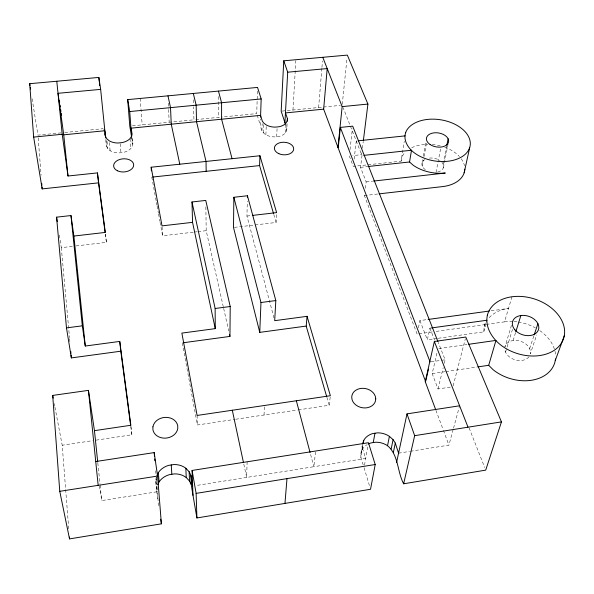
<?xml version="1.0" encoding="UTF-8"?>
<svg xmlns="http://www.w3.org/2000/svg" width="594" height="594" viewBox="0 0 594 594"><rect width="100%" height="100%" fill="white"/><g stroke="black" fill="none" stroke-linecap="round" stroke-linejoin="round"><path stroke-width="0.45" stroke-dasharray="2.97 2.23" d="M273.983 317.99L246.948 216.053L247.304 201.299M257.425 91.031L256.742 113.58L221.25 117.107M247.134 461.776L246.644 477.442L196.31 485.498M287.095 123.871L286.731 130.435L285.543 132.752A12.786 8.168 2.8 0 1 278.571 136.538L274.777 136.924A12.786 8.168 2.8 0 1 265.897 134.756C260.35 131.727 259.905 124.517 260.491 118.926M261.939 130.836L262.184 123.715M263.35 132.818L263.706 123.025M265.897 134.756L266.246 125.854M276.685 136.754L277.071 128.742M264.018 415.013L264.493 405.472M286.731 130.435L286.843 128.311L285.744 125.089M234.415 227.368L276.113 222.475L276.574 213.521M285.543 132.752L286.093 122.973M292.953 110.031L295.834 60.647M438.275 338.261L483.791 331.846L484.147 326.878L485.632 321.51M318.622 107.536L321.874 68.303M321.948 67.389L322.483 61.004M342.27 104.321L346.955 58.747M315.548 451.871L313.855 466.706L246.644 477.442L243.585 463.105M350.014 149.651L352.383 128.861M354.128 159.14L356.281 141.001M298.418 409.867L329.195 405.257L330.368 395.73M361.843 152.807L361.612 154.64L352.814 155.591M362.414 148.203L363.216 141.773M365.332 188.261L366.171 181.89L360.528 167.337L362.006 155.554L343.184 107.789M417.114 334.058L364.367 195.537L364.612 193.718M157.447 492.649L158.123 500.95L156.474 490.213L157.009 486.196M156.474 490.213L155.71 480.94L156.259 476.908L156.668 481.972M349.294 155.977L353.267 166.394L401.076 161.174L404.269 141.298M401.076 161.174L401.67 157.633A32.269 20.879 9.6 0 1 404.655 152.836M360.907 457.603L360.833 453.823L362.407 444.483L362.488 448.277L360.907 457.603L363.268 465.191M360.833 453.823L363.031 444.624M364.508 465.191L368.302 443.592M422.141 162.593L423.114 157.18M423.277 156.274L425.868 141.832M422.341 166.313L423.485 159.994M424.138 156.385L426.744 141.936M436.033 172.357L440.934 147.074M443.102 164.026L446.681 145.99M443.384 167.746L448.069 144.297M105.858 140.659L106.645 146.577L107.789 148.649L110.113 150.668A13.268 8.509 -3.5 0 0 118.963 152.918L122.965 152.51A13.268 8.509 -3.5 0 0 130.806 148.552L132.417 146.139L132.87 143.919L132.455 138.521M418.421 327.769L419.906 320.582L428.133 319.453M437.37 338.387L427.353 339.798L429.908 328.155L431.719 327.903M450.289 387.132L438.03 388.966L432.18 373.604L437.147 352.235M438.03 388.966L443.191 367.738M444.267 363.32L445.129 359.778L438.313 342.538M453.14 385.855L465.332 338.81M410.461 451.277L448.908 445.121L453.289 429.031M453.534 428.133L459.37 406.682M483.791 331.846L485.773 324.695M486.33 324.398L504.544 321.859L511.961 296.77M511.464 325.401L504.922 346.933A13.194 9.675 18.4 0 1 519.705 340.986A13.194 9.675 18.4 0 1 530.353 353.831L536.664 334.942M505.524 352.123L512.644 328.898M513.097 340.525L515.503 332.766M529.64 348.633L533.909 335.736M99.495 486.063L101.723 500.601L157.373 491.728L156.861 485.357M398.567 453.185L409.548 451.425M68.733 528.801L62.199 445.218L92.449 440.689M96.117 440.139L131.868 434.793L130.858 425.267M182.276 342.872L197.386 424.985L234.808 419.386M235.721 419.245L297.512 410.001M432.18 373.604L444.936 371.733M445.849 371.599L476.841 367.047M430.984 361.828L440.711 360.417M441.594 360.291L445.129 359.778M438.884 348.544L466.973 344.542M418.941 333.806L432.595 331.898M436.241 331.393L485.417 324.524M491.156 310.796L508.516 308.412A39.382 28.549 18 0 0 488.758 318.146M59.363 235.098L61.308 247.661L72.357 246.362M76.039 245.931L106.415 242.367L105.517 234.229M160.083 222.26L162.578 235.796L193.473 232.172M194.387 232.068L197.111 231.749M198.017 231.645L206.2 230.687L223.448 307.492M246.948 216.053L251.448 215.533M364.367 195.537L379.083 193.859M366.171 181.89L372.609 181.17M360.528 167.337L366.884 166.647M61.152 132.863L37.964 135.157L31.876 97.23M64.746 132.507L103.148 128.69M195.768 119.632L220.337 117.196M282.083 111.085L340.369 105.405M132.44 125.809L193.941 119.81L193.644 107.106M429.908 328.155L434.615 340.124M469.141 428.007L484.697 467.545M419.906 320.582L427.353 339.798M435.944 410.357L443.072 429.477M443.399 430.346L448.908 445.121M362.488 448.277L365.689 458.442L313.855 466.706L310.306 453.341M257.247 115.236L260.283 125.156M364.063 467.723L369.758 486.686M273.789 214.479L276.113 222.475M326.871 397.252L329.195 405.257M223.656 308.397L228.727 330.992M54.247 403.564L54.767 406.281M54.945 407.187L62.199 445.218M151.789 177.146L155.442 196.993M155.606 197.899L156.267 201.507M156.437 202.413L156.935 205.116M157.098 206.021L158.427 213.239M158.591 214.144L159.92 221.362M131.801 138.053L132.87 143.919M155.71 480.94L157.373 491.728M158.383 502.776L158.91 506.437M105.324 234.133L106.415 242.367M130.777 426.522L131.868 434.793M97.81 462.867L100.007 484.036M100.104 484.956L101.723 500.601M105.91 139.367L106.645 146.577M107.061 141.439L107.789 148.649M109.311 142.553L110.113 150.668M61.308 247.661L69.52 337.696M69.602 338.617L70.025 343.206M120.174 143.726L120.968 152.74M155.673 470.797L155.895 473.529M156.192 477.168L156.786 484.444M130.012 138.647L130.806 148.552M131.645 136.241L132.417 146.139M38.179 137.89L41.097 175.237M140.214 98.456L142.166 124.866M162.065 226.767L162.578 235.796M168.302 103.156L168.555 108.605M168.592 109.519L169.171 122.238M197.119 415.451L197.386 424.985M193.473 99.851L193.622 106.2M205.858 206.853L206.2 230.687M218.473 96.562L218.518 117.374M441.884 162.221A10.967 7.098 9.6 0 1 436.932 172.223M425.349 169.75A10.967 7.098 9.6 0 1 424.762 159.586M429.492 158.078A10.967 7.098 9.6 0 1 440.057 160.625M504.544 321.859A38.825 28.475 18.4 0 1 513.082 321.502M513.951 321.554A38.825 28.475 18.4 0 1 517.463 321.918M518.347 322.052A38.825 28.475 18.4 0 1 535.276 327.821M539.812 330.628A38.825 28.475 18.4 0 1 554.781 350.393M554.996 351.254A38.825 28.475 18.4 0 1 555.598 355.539M484.147 326.878A39.382 28.549 18 0 1 486.709 320.916M528.905 356.89A13.194 9.675 18.4 0 1 514.968 359.771A13.194 9.675 18.4 0 1 504.781 349.495M362.162 449.732A17.129 14.323 14.7 0 1 367.077 444.654M411.716 147.72A32.269 20.879 9.6 0 1 427.754 144.342M432.284 144.52A32.269 20.879 9.6 0 1 441.297 146.146M444.772 147.26A32.269 20.879 9.6 0 1 459.459 156.564M461.248 158.754A32.269 20.879 9.6 0 1 464.478 165.763"/><path stroke-width="0.89" d="M183.197 342.753L229.945 336.412L230.22 306.519L205.762 200.43L191.996 201.975L192.545 222.342L215.266 328.631L181.868 333.1L197.119 415.451L330.368 395.73L307.068 316.335L274.695 320.671L275.816 300.571L247.438 195.76L233.858 197.282L233.509 227.472L259.756 332.373L306.2 326.076L307.068 316.335M247.394 197.609L247.438 195.76M260.551 117.152L261.167 98.938L257.536 87.422L127.688 99.621L129.789 126.069L131.653 137.199L129.722 111.553L127.688 99.621M273.53 213.588L259.585 165.585L259.927 155.747L151.166 167.226L151.388 170.834M259.756 332.373L260.966 302.509L233.858 197.282M363.335 140.852L367.916 104.069L347.327 55.101L283.761 60.811L281.177 111.175L285.469 124.287M435.625 409.489L425.252 381.675L425.631 381.623L323.656 109.155L285.462 112.919L287.399 118.54L287.288 120.664L286.093 122.973A12.897 8.153 2.8 0 1 279.069 126.745L275.237 127.131A12.897 8.153 2.8 0 1 266.275 124.963L263.706 123.025L262.281 121.042L260.61 115.37L131.022 128.163L132.106 134.029L131.645 136.241L130.012 138.647A13.387 8.494 -3.4 0 1 122.104 142.597L118.065 143.006A13.387 8.494 -3.4 0 1 109.133 140.748L106.786 138.729L105.635 136.665L104.848 130.747L63.729 134.823L58.012 93.303L100.653 89.375L105.584 137.957M284.92 122.676L287.696 72.193L283.761 60.811M287.244 121.206L287.399 118.54M284.972 503.296L286.991 478.623L375.208 464.523L368.458 442.716L192.085 470.441L192.983 495.322L196.918 517.961L370.537 489.27L375.208 464.523M323.656 109.155L327.197 68.577L287.696 72.193M337.956 147.505L342.159 106.616L322.78 57.358M338.261 147.475L340.332 127.413L352.695 126.151L437.971 341.676M373.529 181.066L445.307 173.025A32.663 20.842 9.4 0 1 413.134 165.191L409.541 161.976L411.516 150.237L363.84 155.361M363.172 443.777L363.751 440.377A17.315 14.382 14.4 0 1 372.505 433.62L377.428 432.848A17.315 14.382 14.4 0 1 389.404 436.36L393.087 439.657L395.3 443.094L398.567 453.185M368.503 443.889A17.129 14.323 14.7 0 1 370.827 442.998L373.255 442.567L374.955 433.189M446.866 145.092L448.114 138.781M425.252 381.675L434.363 341.476L465.785 337.036L501.447 421.889L485.714 470.129L403.638 483.798C397.208 471.822 398.596 454.878 387.533 445.715L389.404 436.36M391.171 448.997L393.087 439.657M393.362 452.428L395.3 443.094M396.577 462.474L406.994 413.877L459.615 405.784M464.159 172.787L469.698 147.557M425.831 380.724L428.474 369.104M403.638 483.798L414.657 435.669L406.994 413.877M555.501 358.939A38.825 28.475 18.4 0 1 532.231 380.145A38.825 28.475 18.4 0 1 493.161 369.765L488.691 365.303L495.968 340.407L468.785 344.282M515.778 331.905L520.864 315.525M362.674 443.659L363.751 440.377M534.199 334.875L537.897 323.693M555.256 360.588L564.285 335.759M157.7 484.756L159.073 481.86A17.746 15.333 -9.4 0 1 169.223 474.703L174.443 473.878A17.746 15.333 -9.4 0 1 186.249 477.561L189.523 481.036L191.253 484.659L192.983 495.322M156.95 475.452L158.346 472.542A17.946 15.414 -8.9 0 1 168.622 465.362L173.901 464.538A17.946 15.414 -8.9 0 1 185.84 468.235L189.144 471.733L190.904 475.378L192.649 486.085M97.713 461.946L94.461 430.657L88.439 390.369L52.695 395.418L59.764 491.327L69.52 538.899L161.39 523.834L157.596 476.069L154.195 452.598L95.731 461.538M196.918 517.961L196.124 493.384L286.991 478.623M414.657 435.669L501.447 421.889M59.764 491.327L157.596 476.069M94.461 430.657L130.858 425.267L119.75 341.416L85.269 346.035L82.321 325.824L70.983 215.548L56.579 217.166L66.476 327.888L71.362 357.907L120.812 351.203L119.75 341.416M477.754 366.914L488.691 365.303M431.719 327.903L487.013 320.233M373.255 442.567L375.705 442.233A17.129 14.323 14.7 0 1 387.533 445.715M428.133 319.453L489.33 311.048M66.476 327.888L82.321 325.824M215.266 328.631L215.139 308.486L230.22 306.519M260.966 302.509L275.816 300.571M70.983 215.548L73.879 236.056L105.309 232.417L97.431 172.906L68.006 176.01L62.207 134.274L56.779 81.252L29.7 83.687L33.65 137.088L42.167 188.899L98.545 182.855L105.086 232.299M192.545 222.342L162.021 225.869L151.166 167.226M252.346 215.429L276.618 212.622L259.927 155.747M379.083 193.859L442.56 186.598A32.269 20.879 9.6 0 0 464.775 169.179M367.79 166.543L409.541 161.976M152.71 177.042L259.585 165.585M358.123 140.8L405.138 135.877M33.65 137.088L62.207 134.274M342.159 106.616L367.916 104.069M261.167 98.938L129.722 111.553M56.779 81.252L98.849 77.42L100.653 89.375M434.363 341.476L467.998 427.16M340.332 127.413L430.101 361.954M306.2 326.076L326.611 396.361M218.466 91.134L221.592 102.747L221.592 119.238L232.068 158.687M296.347 400.764L310.068 452.45M193.325 93.496L196.161 105.183L196.517 121.711L206.036 161.427L206.17 171.31M229.536 334.6L229.945 336.412M191.996 201.975L215.139 308.486M167.976 95.886L170.53 107.648L171.25 124.205L179.789 164.204M232.306 410.239L243.392 462.206M52.695 395.418L53.215 398.129M192.085 470.441L196.124 493.384M29.7 83.687L29.99 85.491M30.279 87.296L30.569 89.107M56.579 217.166L57.276 221.651M104.195 129.462L104.447 131.185M104.834 133.769L105.086 135.491M160.736 519.253L161.39 523.834M59.422 100.505L59.675 102.339M60.053 105.093L60.306 106.927M60.685 109.675L60.93 111.509M61.182 113.343L61.434 115.177M120.812 351.203L130.65 425.608M97.431 172.906L98.545 182.855M63.729 134.823L68.006 176.01M73.879 236.056L85.269 346.035M88.439 390.369L98.166 485.298M98.849 77.42L99.317 81.987M99.502 83.821L99.688 85.647M70.775 351.477L70.946 353.311M71.109 355.153L71.362 357.907M154.195 452.598L154.492 456.237M154.715 458.969L154.863 460.788M158.346 472.542L159.073 481.86M41.743 183.435L41.884 185.261M42.026 187.08L42.167 188.899M69.379 537.065L69.52 538.899M171.25 464.902L171.829 474.242M185.84 468.235L186.249 477.561M189.144 471.733L189.523 481.036M190.904 475.378L191.253 484.659M152.925 426.819L152.896 429.529A12.556 10.365 -7.4 0 0 165.318 438.149A12.556 10.365 -7.4 0 0 177.755 428.526L177.732 425.824A12.556 10.365 -7.4 0 0 165.34 417.367A12.556 10.365 -7.4 0 0 152.925 426.811M487.355 315.243C484.86 326.871 491.817 337.875 500.586 344.899A39.865 28.609 17.7 0 0 559.34 345.871A39.865 28.609 17.7 0 0 539.196 300.727A39.865 28.609 17.7 0 0 487.355 315.243M405.732 132.343C402.821 140.696 408.553 148.804 415.154 153.445A33.004 20.805 9.3 0 0 464.931 154.551A33.004 20.805 9.3 0 0 450.579 122.386A33.004 20.805 9.3 0 0 405.732 132.343M375.75 398.878L375.319 396.324A12.095 9.727 11.1 0 0 362.192 388.313A12.095 9.727 11.1 0 0 351.722 397.223L352.101 399.784A12.095 9.727 11.1 0 0 365.28 407.937A12.095 9.727 11.1 0 0 375.75 398.878M430.101 144.535A11.219 7.069 9.3 0 0 448.425 142.493A11.219 7.069 9.3 0 0 434.08 132.841A11.219 7.069 9.3 0 0 430.101 144.535M514.916 329.856A13.551 9.719 17.7 0 0 537.711 331.289A13.551 9.719 17.7 0 0 524.101 315.414A13.551 9.719 17.7 0 0 514.916 329.856M278.816 153.66A9.667 6.289 3.2 0 0 293.688 149.153A9.667 6.289 3.2 0 0 279.626 142.798A9.667 6.289 3.2 0 0 278.816 153.66M117.382 170.753A10.039 6.579 -3.7 0 0 133.568 166.008A10.039 6.579 -3.7 0 0 120.018 159.378A10.039 6.579 -3.7 0 0 117.382 170.753"/></g></svg>
